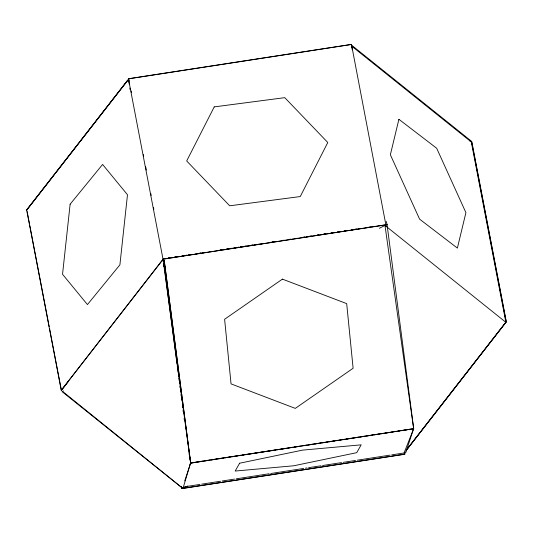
<?xml version="1.0" encoding="UTF-8"?>
<svg xmlns="http://www.w3.org/2000/svg" width="533" height="533" viewBox="0 0 533 533"><rect width="100%" height="100%" fill="white"/><g stroke="black" fill="none" stroke-linecap="round" stroke-linejoin="round"><path stroke-width="0.8" d="M190.061 464.496L190.574 462.95L163.025 259.211L128.426 78.731L351.467 44.372L386.198 226.492M184.738 480.913L190.607 463.17L413.648 428.805L384.979 225.419L379.363 228.284M413.615 428.585L405.733 452.724L391.742 454.876M404.014 453.07L413.648 428.805M163.378 259.051L61.242 390.323L26.65 209.975L128.793 78.704L129.259 81.156M26.85 210.009L30.421 205.418M31.44 204.106L54.426 174.571M55.445 173.252L65.659 160.127M66.685 158.814L78.937 143.064M79.963 141.751L127.454 80.71L26.65 209.975M61.242 390.323L163.025 259.211L386.065 224.846M68.077 381.828L61.435 390.363L49.542 328.341M405.74 451.138L506.35 321.839L471.758 141.485L351.553 45.145L352.3 49.822M351.687 46.105L471.292 141.978L505.884 322.325L406.559 449.805L506.15 321.799L471.565 141.452L469.973 141.165M63.447 390.889L62.041 391.602L182.946 488.508L187.863 486.003M128.433 78.864L351.48 44.499L351.68 46.964M168.095 258.085L169.741 257.825M174.684 257.066L176.33 256.813M182.086 255.927L183.732 255.673M185.377 255.42L187.03 255.167M188.675 254.914L190.321 254.661M196.077 253.768L197.723 253.515M199.375 253.262L201.021 253.008M202.667 252.755L204.312 252.502M210.069 251.616L211.721 251.363M216.658 250.603L218.303 250.35M219.949 250.09L221.595 249.837M223.24 249.584L224.886 249.331M226.532 249.078L228.177 248.824M230.649 248.445L232.295 248.191M233.94 247.938L235.586 247.685M237.232 247.432L238.877 247.179M240.523 246.926L242.169 246.672M244.64 246.286L246.286 246.033M247.932 245.78L249.577 245.526M251.223 245.273L252.869 245.02M254.514 244.767L256.16 244.514M261.097 243.754L262.749 243.501M268.505 242.615L270.151 242.355M271.797 242.102L273.442 241.849M275.095 241.596L276.74 241.342M282.497 240.456L284.142 240.203M289.086 239.444L290.732 239.19M303.077 237.285L304.723 237.032M306.368 236.779L308.014 236.525M309.66 236.272L311.305 236.019M317.068 235.133L318.714 234.88M320.36 234.62L322.005 234.367M323.651 234.114L325.297 233.86M331.06 232.974L332.705 232.721M337.642 231.962L339.288 231.708M344.225 230.942L345.87 230.689M351.633 229.803L353.279 229.55M354.925 229.297L356.57 229.043M358.216 228.79L359.862 228.537M365.625 227.651L367.27 227.398M368.916 227.138L370.562 226.885M372.207 226.632L373.853 226.378M385.379 224.606L387.025 224.353L413.721 428.705L412.076 428.958M168.122 258.172L169.767 257.919M174.704 257.159L176.35 256.906M182.113 256.013L183.758 255.76M185.404 255.507L187.05 255.254M188.695 255.001L190.341 254.747M196.104 253.861L197.75 253.608M199.395 253.355L201.041 253.102M202.687 252.849L204.332 252.595M210.095 251.703L211.741 251.449M216.678 250.69L218.323 250.437M219.969 250.184L221.621 249.93M223.267 249.677L224.913 249.424M226.558 249.171L228.204 248.918M230.669 248.531L232.315 248.278M233.967 248.025L235.613 247.772M237.258 247.519L238.904 247.265M240.55 247.012L242.195 246.759M244.66 246.379L246.313 246.126M251.25 245.367L252.895 245.113M254.541 244.86L256.186 244.6M257.832 244.347L259.478 244.094M261.123 243.841L262.769 243.588M268.532 242.702L270.178 242.448M271.823 242.195L273.469 241.942M275.115 241.689L276.76 241.436M282.523 240.543L284.169 240.29M289.106 239.53L290.751 239.277M295.688 238.518L297.341 238.264M303.097 237.378L304.743 237.125M306.388 236.865L308.034 236.612M309.686 236.359L311.332 236.106M317.088 235.22L318.734 234.966M320.38 234.713L322.032 234.46M323.678 234.207L325.323 233.954M331.08 233.061L332.725 232.808M337.669 232.048L339.314 231.795M344.251 231.036L345.897 230.782M351.66 229.896L353.306 229.643M354.951 229.383L356.597 229.13M358.243 228.877L359.888 228.624M365.651 227.738L367.297 227.484M372.234 226.725L373.88 226.472M378.816 225.712L380.462 225.452M385.406 224.693L387.051 224.44M163.011 259.085L386.059 224.719M163.631 266.613L165.277 266.353M413.701 428.612L190.574 462.95L182.946 488.508L63.18 391.888M203.026 461.165L190.681 463.07L164.224 260.45M204.672 460.912L206.318 460.659M207.963 460.405L209.609 460.152M211.255 459.899L217.018 459.013M218.663 458.76L223.6 457.994M225.246 457.74L230.183 456.981M231.828 456.728L237.591 455.842M239.237 455.588L240.883 455.335M242.528 455.082L244.174 454.829M245.826 454.576L251.583 453.683M253.228 453.43L258.172 452.67M259.818 452.417L272.163 450.512M273.809 450.258L275.454 450.005M277.1 449.752L278.746 449.499M280.391 449.246L286.154 448.36M287.8 448.106L289.446 447.853M291.091 447.6L292.737 447.347M294.383 447.094L300.146 446.201M304.256 445.568L306.728 445.188M308.374 444.935L310.019 444.682M311.665 444.429L313.311 444.176M314.956 443.922L316.602 443.669M318.248 443.416L320.719 443.036M322.365 442.776L324.011 442.523M325.656 442.27L327.302 442.017M328.948 441.764L330.593 441.511M332.239 441.257L334.711 440.878M336.356 440.624L338.002 440.371M339.648 440.118L341.293 439.865M342.939 439.612L344.585 439.359M346.237 439.105L351.174 438.339M352.819 438.086L355.284 437.706M356.93 437.453L358.582 437.2M360.228 436.947L361.874 436.694M363.519 436.44L365.165 436.187M366.811 435.934L369.276 435.554M370.928 435.301L372.574 435.041M374.219 434.788L375.865 434.535M377.511 434.282L379.156 434.029M380.802 433.775L383.274 433.396M384.919 433.142L389.856 432.383M391.502 432.13L393.147 431.877M394.793 431.623L396.439 431.37M398.084 431.11L399.73 430.857M401.376 430.604L407.139 429.718M408.784 429.465L410.43 429.212M184.338 486.829L185.984 486.576M187.629 486.323L199.975 484.424M201.621 484.171L220.555 481.252M222.201 480.999L234.547 479.094M236.192 478.841L269.112 473.77M270.757 473.517L303.677 468.447M305.322 468.194L306.968 467.941M308.62 467.688L320.966 465.782M322.612 465.529L341.54 462.611M343.185 462.358L355.531 460.459M357.177 460.206L390.096 455.129M384.979 225.419L505.884 322.325M386.238 221.455L387.025 224.353M404.48 452.504L404.8 454.269L181.76 488.628L181.44 486.869M131.138 90.943L131.451 92.575M143.344 154.597L143.657 156.229M145.696 166.842L146.322 170.1M150.859 193.772L151.172 195.404M153.517 207.643L153.83 209.276M27.163 211.641L29.508 223.887M29.821 225.519L49.229 326.709M189.082 453.603L189.328 455.162M189.701 457.501L189.955 459.06M128.513 79.51L129.259 84.187M129.879 88.078L130.125 89.637M164.197 260.364L190.654 462.977M164.431 267.646L164.757 270.118M164.97 271.763L177.016 364.012M177.229 365.658L178.089 372.247M178.308 373.9L178.628 376.371M178.848 378.017L179.168 380.489M179.381 382.134L179.601 383.78M179.921 386.252L180.134 387.897M180.46 390.369L180.674 392.015M180.993 394.487L181.213 396.132M181.533 398.604L181.746 400.256M182.499 406.019L182.719 407.665M183.039 410.137L183.252 411.782M184.118 418.372L184.331 420.024M404.66 452.49L404.794 454.136L181.753 488.501L181.613 486.856M163.025 259.211L163.225 261.676M163.358 263.322L163.564 265.787M70.123 204.206L62.541 274.268L87.439 304.583L119.905 264.821L127.487 194.758L102.596 164.45L70.123 204.206M398.897 119.305L390.363 154.763L419.604 219.156L457.381 248.092L465.909 212.634L436.674 148.241L398.897 119.305M214.226 106.893L186.69 160.966L229.703 205.798L300.252 196.557L327.788 142.491L284.775 97.659L214.226 106.893M239.623 463.224L235.173 471.052L293.716 465.782L356.717 452.67L361.174 444.842L302.624 450.112L239.623 463.224M282.423 279.125L224.606 319.26L231.049 383.887L295.302 408.385L353.119 368.25L346.683 303.623L282.423 279.125"/></g></svg>
